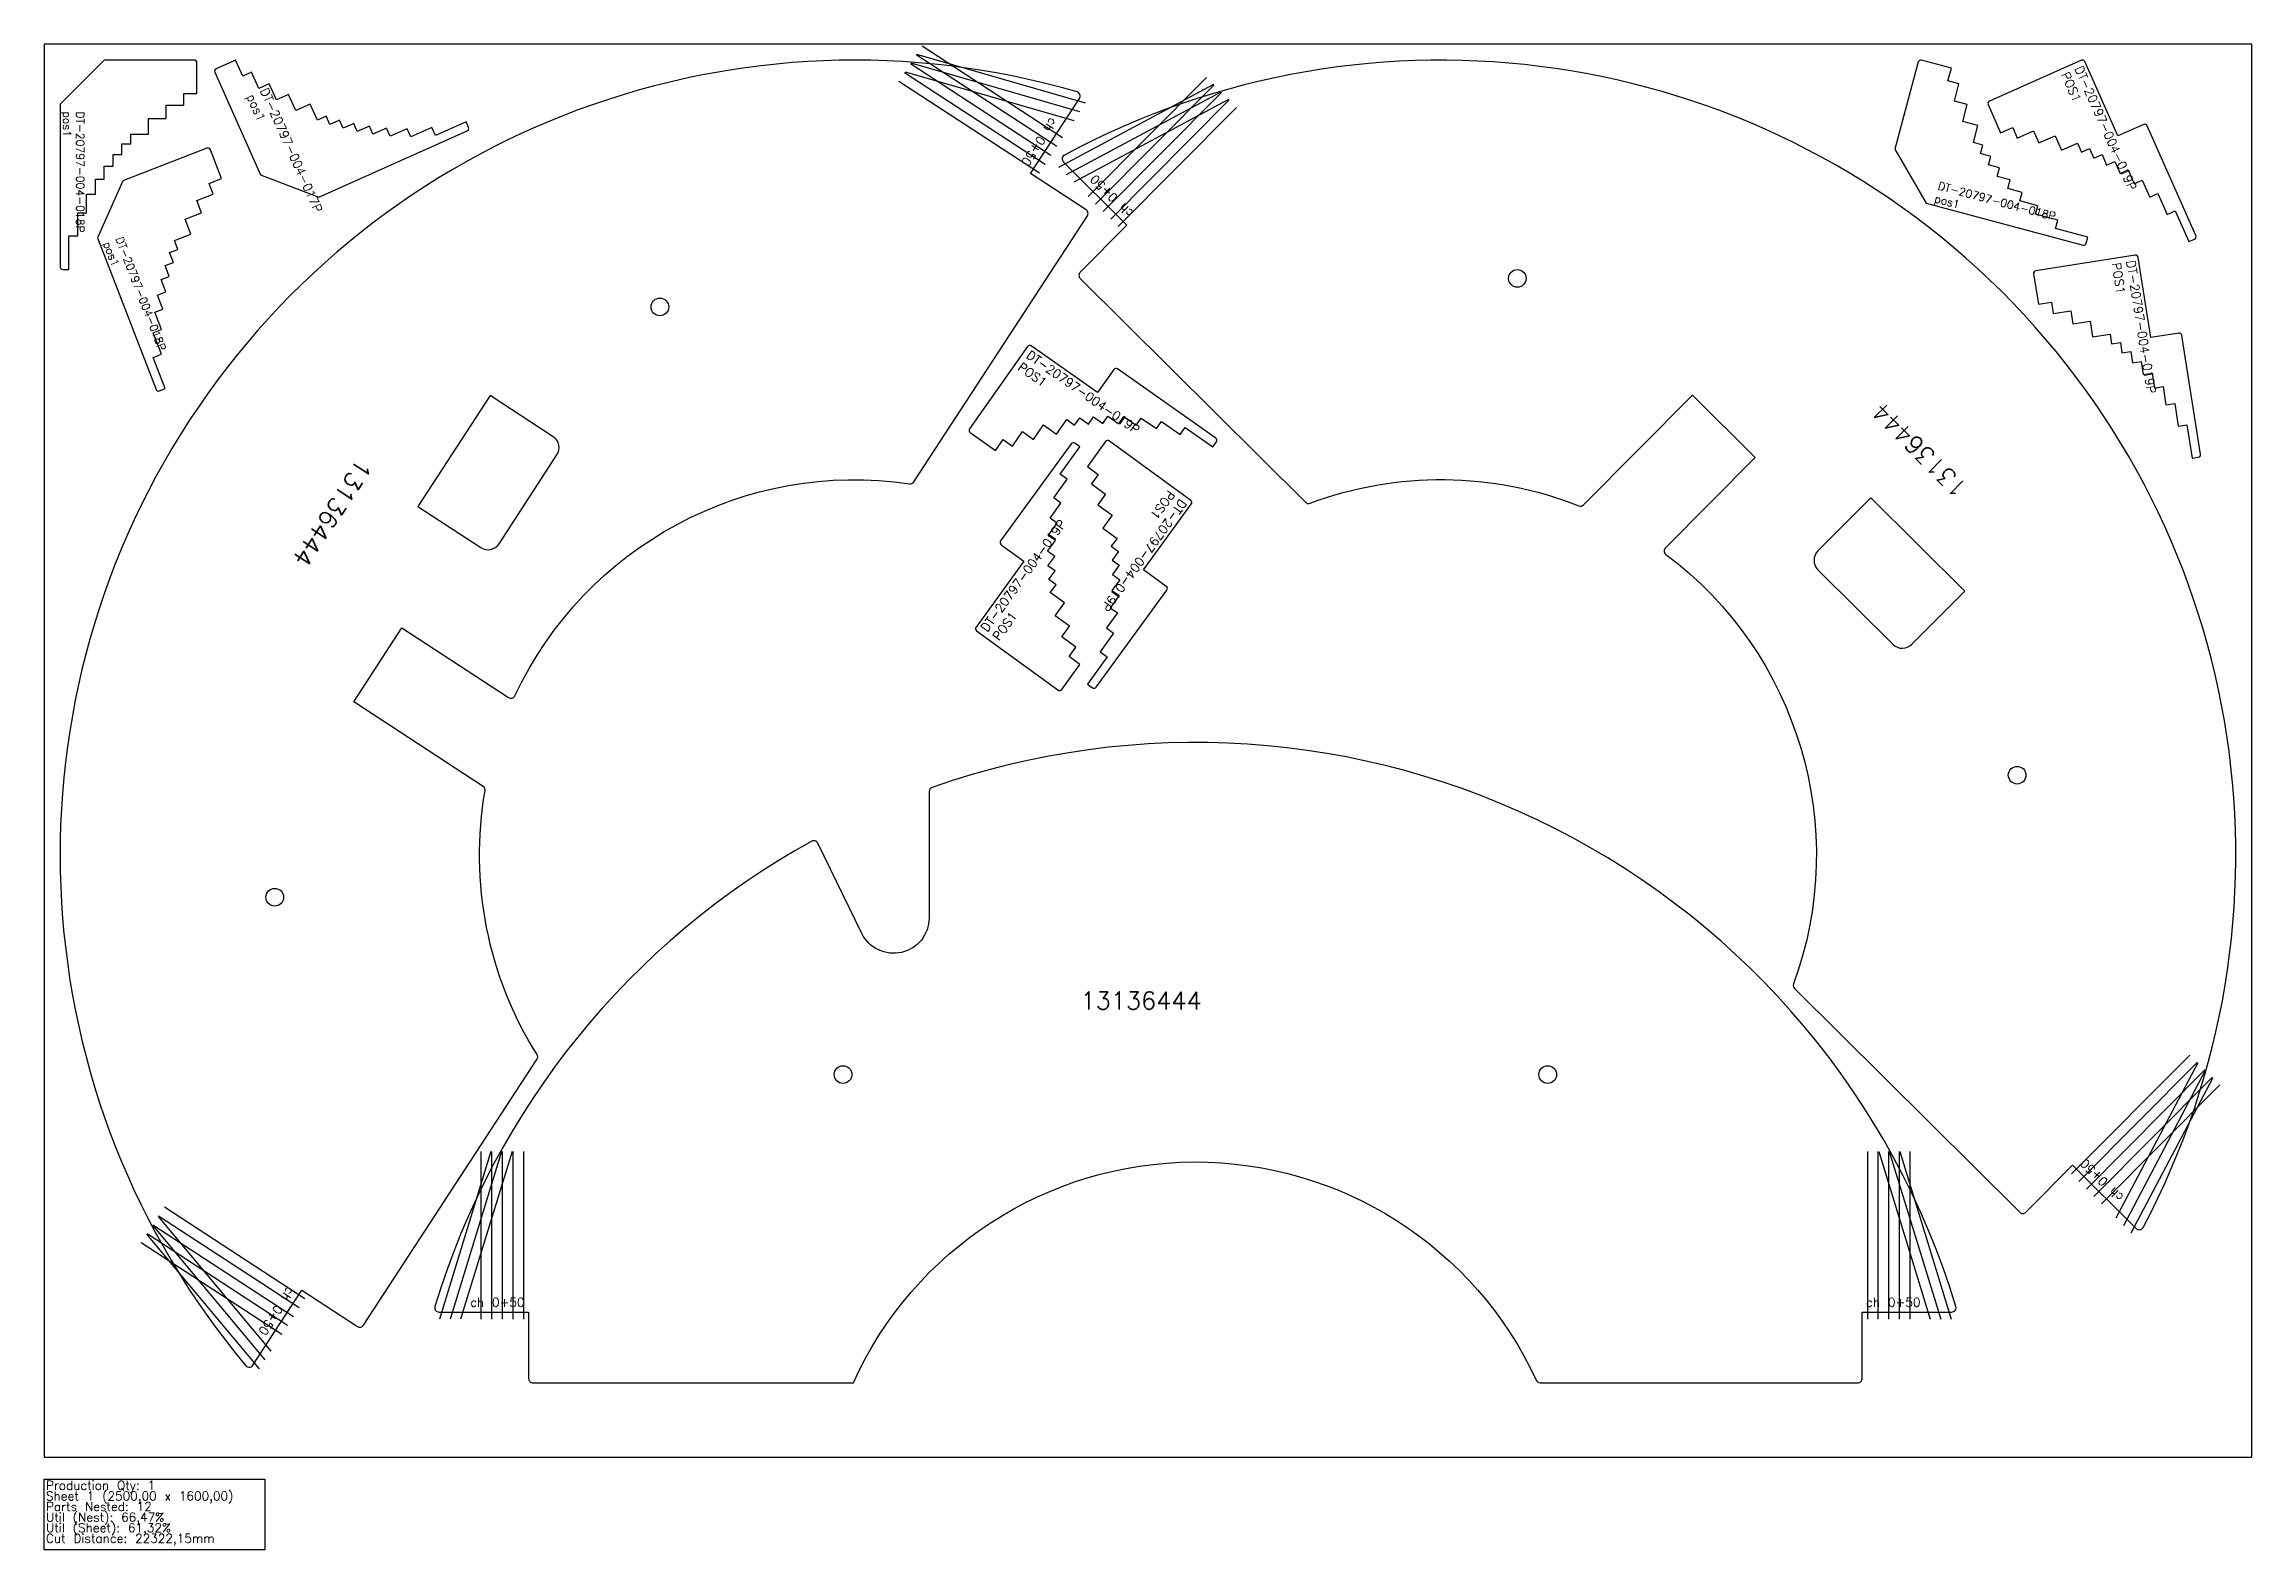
# Model space of a CAD drawing. Header units: millimetres. Extents: x 7840 to 10340, y -105 to 1600.
import ezdxf

# ---------------------------------------------------------------- set-up
doc = ezdxf.new("R2010")
doc.units = ezdxf.units.MM
for name, color, linetype in [('13136444', 7, 'Continuous'), ('Chanfro', 7, 'Continuous'), ('DT-20797-004-017P', 7, 'Continuous'), ('DT-20797-004-018P', 7, 'Continuous'), ('DT-20797-004-019P', 7, 'Continuous'), ('sheet', 24, 'Continuous'), ('Stats', 7, 'Continuous'), ('Texto', 7, 'Continuous')]:
    doc.layers.add(name, color=color, linetype=linetype)
doc.styles.get("Standard").update_dxf_attribs({"font": 'txt.shx'})

msp = doc.modelspace()

# ---------------------------------------------------------------- linework, layer by layer
at = {"layer": '13136444', "color": 1}
for points in [[(8824.9, 1104.5), (9021.4, 1405.6, 0.414214), (9019.9, 1412.5), (8957.1, 1453.5), (9012.5, 1538.4, 0.503429), (9009.8, 1545.9, 0.741474), (8068.5, 103.5, 0.503429), (8076.5, 104), (8132, 188.9), (8194.8, 147.9, 0.414214), (8201.7, 149.4), (8398.1, 450.4, 0.292674), (8398.2, 455.8, -0.185184), (8339.3, 754.5, 0.299597), (8337.2, 759.5), (8190.6, 855.2), (8245.2, 938.9), (8366, 860.1, 0.455837), (8373.2, 862.2, -0.331079), (8820, 1102.3, 0.292674)], [(9066.2, 1395), (9013.3, 1341.8, 0.414214), (9013.4, 1334.7), (9268.3, 1081.3, 0.292674), (9273.6, 1080.2, -0.185184), (9578, 1077.2, 0.299597), (9583.3, 1078.3), (9706.7, 1202.5), (9777.7, 1132), (9676, 1029.7, 0.455837), (9676.5, 1022.2, -0.331079), (9821.1, 535.9, 0.292674), (9822.2, 530.7), (10077.2, 277.2, 0.414214), (10084.3, 277.3), (10137.1, 330.5), (10209, 259, 0.503429), (10217, 260.2, 0.741474), (8995.5, 1474.4, 0.503429), (8994.3, 1466.5)], [(8345.2, 1202), (8263.3, 1076.4), (8334.5, 1029.9, 0.414214), (8355.2, 1034.3), (8420.8, 1134.8, 0.414214), (8416.4, 1155.5)], [(9908.6, 1086.4), (9848.7, 1026.1, 0.414214), (9848.7, 1004.9), (9933.8, 920.3, 0.414214), (9955.1, 920.4), (10015, 980.6)], [(8842.2, 753.7), (8842.2, 610.5, -0.79517), (8766, 593.1), (8716.1, 695.2, 0.428684), (8709.2, 697.4, 0.195504), (8282.5, 170.6, 0.503429), (8287.3, 164.2), (8388.7, 164.2), (8388.7, 89.2, 0.414214), (8393.7, 84.2), (8756.4, 84.2, -0.642838), (9529.7, 87.1, 0.292674), (9534.2, 84.2), (9893.7, 84.2, 0.414214), (9898.7, 89.2), (9898.7, 164.2), (10000.1, 164.2, 0.503429), (10004.9, 170.6, 0.426829), (8845.6, 758.4, 0.318445)]]:
    msp.add_lwpolyline(points, format="xyb", close=True, dxfattribs=at)
for centre in [(9508.3, 1334.8), (8537.3, 1302.4), (10074.3, 772.2), (8101.2, 634), (8744.7, 433.2), (9542.7, 433.2)]:
    msp.add_circle(centre, 10, dxfattribs=at)
at = {"layer": 'Chanfro', "color": 1}
for p, q in [((8821.1, 1578.1), (8980.2, 1474.2)), ((8821.5, 1578.7), (9012.5, 1523.7)), ((8827.7, 1588.1), (8986.8, 1484.3)), ((8828.1, 1588.8), (9019, 1533.7)), ((8834.2, 1598.2), (8993.3, 1494.3)), ((8808, 1558), (8967.1, 1454.1)), ((8814.5, 1568), (8973.7, 1464.2)), ((8815, 1568.7), (9005.9, 1513.6)), ((9164.2, 1554.2), (8988.9, 1460.5)), ((9156.2, 1562.1), (9022.3, 1427.4)), ((9164.7, 1553.7), (9030.8, 1418.9)), ((9172.7, 1545.8), (8997.5, 1452.1)), ((9181.2, 1537.3), (9006, 1443.6)), ((9173.3, 1545.2), (9039.3, 1410.5)), ((9181.8, 1536.8), (9047.8, 1402)), ((9190.3, 1528.3), (9056.3, 1393.6)), ((10269.7, 455.3), (10135.7, 320.6)), ((10278.2, 446.8), (10144.3, 312.1)), ((10286.7, 438.4), (10152.8, 303.6)), ((10295.2, 429.9), (10161.3, 295.2)), ((10278.8, 446.3), (10186.1, 270.5)), ((10287.3, 437.8), (10194.6, 262)), ((10295.8, 429.4), (10203.1, 253.6)), ((10303.7, 421.5), (10169.8, 286.7)), ((8345.9, 346.2), (8287.7, 156.2)), ((8357.9, 346.2), (8299.7, 156.2)), ((8369.9, 346.2), (8311.7, 156.2)), ((8334.7, 346.2), (8334.7, 156.2)), ((8346.7, 346.2), (8346.7, 156.2)), ((8358.7, 346.2), (8358.7, 156.2)), ((8370.7, 346.2), (8370.7, 156.2)), ((8382.7, 346.2), (8382.7, 156.2)), ((9904.7, 346.2), (9904.7, 156.2)), ((9916.7, 346.2), (9916.7, 156.2)), ((9917.5, 346.2), (9975.7, 156.2)), ((9928.7, 346.2), (9928.7, 156.2)), ((9929.5, 346.2), (9987.7, 156.2)), ((9940.7, 346.2), (9940.7, 156.2)), ((9941.5, 346.2), (9999.7, 156.2)), ((9952.7, 346.2), (9952.7, 156.2)), ((7976.3, 283.3), (8135.4, 179.5)), ((7956.1, 252.5), (8083.5, 99.9)), ((7956.6, 253.2), (8115.7, 149.4)), ((7962.7, 262.6), (8090, 110)), ((7963.1, 263.2), (8122.3, 159.4)), ((7969.3, 272.6), (8096.6, 120)), ((7969.7, 273.3), (8128.8, 169.5)), ((7950, 243.1), (8109.1, 139.3))]:
    msp.add_line(p, q, dxfattribs=at)
at = {"layer": 'DT-20797-004-017P', "color": 1}
msp.add_lwpolyline([(8189.2, 1509.5), (8178.7, 1504.9), (8174.6, 1514), (8163.7, 1509.1), (8159.6, 1518.3), (8149.5, 1513.8), (8141.4, 1532.1), (8125, 1524.7), (8116.8, 1543), (8103.1, 1536.9), (8095, 1555.2), (8083.1, 1549.9), (8075, 1568.2), (8064.9, 1563.7), (8056.8, 1582), (8034.9, 1572.2, 0.414214), (8033.4, 1568.3), (8085, 1452.2), (8151, 1426.9), (8319.1, 1501.7, 0.414214), (8320.6, 1505.7), (8317.8, 1512), (8283.1, 1496.6), (8279, 1505.7), (8255.3, 1495.2), (8251.2, 1504.3), (8232, 1495.8), (8227.9, 1504.9), (8212.4, 1498), (8208.3, 1507.1), (8194.6, 1501), (8190.6, 1510.2)], format="xyb", close=True, dxfattribs=at)
at = {"layer": 'DT-20797-004-018P', "color": 1}
for points in [[(7908.1, 1582), (7858.1, 1532), (7858.1, 1348, 0.414214), (7861.1, 1345), (7868.1, 1345), (7868.1, 1383), (7878.1, 1383), (7878.1, 1409), (7888.1, 1409), (7888.1, 1430), (7898.1, 1430), (7898.1, 1447), (7908.1, 1447), (7908.1, 1462), (7918.1, 1462), (7918.1, 1475), (7928.1, 1475), (7928.1, 1487), (7938.1, 1487), (7938.1, 1498), (7958.1, 1498), (7958.1, 1516), (7978.1, 1516), (7978.1, 1531), (7998.1, 1531), (7998.1, 1544), (8013.1, 1544), (8013.1, 1579, 0.414214), (8010.1, 1582)], [(9935.9, 1481.2), (9971.2, 1420), (10149, 1372.4, 0.414214), (10152.6, 1374.5), (10154.4, 1381.3), (10117.7, 1391.1), (10120.3, 1400.7), (10095.2, 1407.5), (10097.8, 1417.1), (10077.5, 1422.6), (10080.1, 1432.2), (10063.7, 1436.6), (10066.3, 1446.3), (10051.8, 1450.2), (10054.4, 1459.8), (10041.8, 1463.2), (10044.4, 1472.9), (10032.8, 1476), (10035.4, 1485.6), (10024.8, 1488.5), (10029.9, 1507.8), (10012.6, 1512.4), (10017.7, 1531.8), (10003.2, 1535.6), (10008.4, 1555), (9995.9, 1558.3), (9999.8, 1572.8), (9965.9, 1581.9, 0.414214), (9962.3, 1579.8)], [(7929.3, 1445.4), (7900.6, 1380.8), (7966.8, 1209.1, 0.414214), (7970.6, 1207.4), (7977.2, 1209.9), (7963.5, 1245.3), (7972.8, 1248.9), (7963.5, 1273.2), (7972.8, 1276.8), (7965.3, 1296.4), (7974.6, 1300), (7968.5, 1315.8), (7977.8, 1319.4), (7972.4, 1333.4), (7981.7, 1337), (7977.1, 1349.2), (7986.4, 1352.8), (7982.1, 1363.9), (7991.4, 1367.5), (7987.5, 1377.8), (8006.1, 1385), (7999.6, 1401.8), (8018.3, 1409), (8012.9, 1423), (8031.6, 1430.2), (8026.9, 1442.3), (8040.9, 1447.7), (8028.3, 1480.4, 0.414214), (8024.4, 1482.1)]]:
    msp.add_lwpolyline(points, format="xyb", close=True, dxfattribs=at)
at = {"layer": 'DT-20797-004-019P', "color": 1}
for points in [[(10268.8, 1376.4), (10275.2, 1379.3, 0.414214), (10276.7, 1383.2), (10221.6, 1507.5, 0.414214), (10217.6, 1509.1), (10188.3, 1496.1), (10151, 1580.2, 0.414214), (10147.1, 1581.7), (10042.9, 1535.5, 0.414214), (10041.4, 1531.5), (10055.5, 1499.5), (10069.3, 1505.6), (10074.5, 1493.7), (10092.8, 1501.8), (10098.9, 1488.1), (10117.2, 1496.2), (10124.5, 1479.8), (10142.8, 1487.9), (10147.2, 1477.8), (10156.4, 1481.9), (10161.2, 1470.9), (10170.4, 1475), (10175.6, 1463.1), (10184.8, 1467.1), (10190.9, 1453.4), (10200, 1457.5), (10206.9, 1441.9), (10216, 1446), (10224.5, 1426.8), (10233.7, 1430.9), (10244.2, 1407.1), (10253.4, 1411.2)], [(10272.5, 1131.3), (10279.4, 1132.4, 0.414214), (10281.9, 1135.8), (10260.8, 1270.2, 0.414214), (10257.4, 1272.7), (10225.8, 1267.7), (10211.5, 1358.6, 0.414214), (10208.1, 1361.1), (10095.4, 1343.4, 0.414214), (10092.9, 1340), (10098.4, 1305.4), (10113.2, 1307.8), (10115.2, 1294.9), (10135, 1298), (10137.3, 1283.2), (10157, 1286.3), (10159.8, 1268.5), (10179.6, 1271.6), (10181.3, 1260.8), (10191.2, 1262.3), (10193, 1250.4), (10202.9, 1252), (10204.9, 1239.2), (10214.8, 1240.7), (10217.1, 1225.9), (10227, 1227.4), (10229.7, 1210.6), (10239.5, 1212.2), (10242.8, 1191.5), (10252.7, 1193), (10256.7, 1167.3), (10266.6, 1168.9)], [(9163.4, 1144.1), (9167.5, 1149.8, 0.414214), (9166.7, 1154), (9055.5, 1232.3, 0.414214), (9051.3, 1231.5), (9032.9, 1205.4), (8957.7, 1258.3, 0.414214), (8953.5, 1257.6), (8887.9, 1164.3, 0.414214), (8888.6, 1160.2), (8917.2, 1140), (8925.9, 1152.3), (8936.5, 1144.8), (8948, 1161.2), (8960.3, 1152.5), (8971.8, 1168.9), (8986.5, 1158.5), (8998, 1174.9), (9007, 1168.6), (9012.8, 1176.7), (9022.6, 1169.8), (9028.3, 1178), (9039, 1170.5), (9044.7, 1178.7), (9057, 1170.1), (9062.7, 1178.2), (9076.6, 1168.5), (9082.4, 1176.6), (9099.6, 1164.6), (9105.3, 1172.7), (9126.6, 1157.8), (9132.3, 1166)], [(9021.5, 875.4), (9027.1, 871.3, 0.414214), (9031.3, 871.9), (9111.4, 981.8, 0.414214), (9110.8, 986), (9084.9, 1004.9), (9139.1, 1079.2, 0.414214), (9138.4, 1083.4), (9046.3, 1150.6, 0.414214), (9042.1, 1149.9), (9021.5, 1121.6), (9033.6, 1112.8), (9026, 1102.3), (9042.1, 1090.5), (9033.3, 1078.4), (9049.4, 1066.6), (9038.8, 1052), (9055, 1040.3), (9048.5, 1031.4), (9056.6, 1025.5), (9049.6, 1015.8), (9057.6, 1009.9), (9050, 999.4), (9058.1, 993.5), (9049.2, 981.4), (9057.3, 975.5), (9047.3, 961.7), (9055.4, 955.9), (9043, 938.9), (9051.1, 933), (9035.8, 912), (9043.9, 906.1)], [(9012.9, 1143.9), (9007.3, 1148, 0.414214), (9003.1, 1147.3), (8923, 1037.4, 0.414214), (8923.7, 1033.2), (8949.5, 1014.4), (8895.4, 940, 0.414214), (8896, 935.8), (8988.1, 868.7, 0.414214), (8992.3, 869.3), (9012.9, 897.6), (9000.8, 906.5), (9008.5, 917), (8992.3, 928.7), (9001.1, 940.9), (8985, 952.6), (8995.6, 967.2), (8979.4, 979), (8985.9, 987.9), (8977.8, 993.8), (8984.9, 1003.5), (8976.8, 1009.3), (8984.5, 1019.8), (8976.4, 1025.7), (8985.2, 1037.9), (8977.1, 1043.7), (8987.1, 1057.5), (8979.1, 1063.4), (8991.4, 1080.3), (8983.3, 1086.2), (8998.7, 1107.3), (8990.6, 1113.1)]]:
    msp.add_lwpolyline(points, format="xyb", close=True, dxfattribs=at)
at = {"layer": 'sheet', "color": 7}
msp.add_lwpolyline([(7840.1, 0), (10340.1, 0), (10340.1, 1600), (7840.1, 1600)], close=True, dxfattribs=at)
at = {"layer": 'Stats', "color": 151}
msp.add_lwpolyline([(7840.1, -25), (8090.1, -25), (8090.1, -105), (7840.1, -105), (7840.1, -25)], close=True, dxfattribs=at)

# ---------------------------------------------------------------- texts
at = {"layer": 'Chanfro', "color": 1, "char_height": 10, "width": 180.473}
for insert, attachment_point, rotation in [((8946.1, 1466.1), 9, 236.8745), ((9074.3, 1409.6), 7, 135.1709), ((10151.7, 338.7), 9, 135.1709), ((8116, 193.9), 7, 236.8745)]:
    msp.add_mtext('\\pt180;ch 0+50', dxfattribs=dict(at, insert=insert, attachment_point=attachment_point, rotation=rotation))
for insert, attachment_point in [((8384.1, 180.3), 3), ((9903.2, 180.3), 1)]:
    msp.add_mtext('\\pt180;ch 0+50', dxfattribs=dict(at, insert=insert, attachment_point=attachment_point))
at = {"layer": 'Stats', "color": 60}
for s, p in [('Sheet 1 (2500,00 x 1600,00)', (7842.1, -49)), ('Production Qty: 1', (7842.1, -37)), ('Parts Nested: 12', (7842.1, -61)), ('Util (Nest): 66,47%', (7842.1, -73)), ('Util (Sheet): 61,32%', (7842.1, -85)), ('Cut Distance: 22322,15mm', (7842.1, -97))]:
    msp.add_text(s, height=10, dxfattribs=at).set_placement(p)
at = {"layer": 'Texto', "color": 1, "attachment_point": 1}
for s, insert, char_height, width, rotation in [('DT-20797-004-019P\\PPOS1', (10148.2, 1576.6), 10, 57.571, 293.9213), ('DT-20797-004-017P pos1', (8093.5, 1551.6), 10, 111.718, 293.991), ('DT-20797-004-018P\\Ppos1', (7885.5, 1523.9), 9, 98.498, 270), ('DT-20797-004-018P\\Ppos1', (9986.2, 1444.4), 9, 98.498, 345), ('DT-20797-004-018P\\Ppos1', (7929.1, 1383), 9, 98.498, 291.0787), ('DT-20797-004-019P\\PPOS1', (10207.8, 1355.9), 10, 57.571, 278.9213), ('DT-20797-004-019P\\PPOS1', (8957.1, 1253.8), 10, 57.571, 324.8679), ('13136444', (10005.5, 1084.7), 20, 299.624, 135.1709), ('13136444', (8212.4, 1121.2), 20, 299.624, 236.8745), ('DT-20797-004-019P\\PPOS1', (9134.6, 1079.9), 10, 57.571, 233.9213), ('DT-20797-004-019P\\PPOS1', (8899.9, 939.4), 10, 57.571, 53.9213)]:
    msp.add_mtext(s, dxfattribs=dict(at, insert=insert, char_height=char_height, width=width, rotation=rotation))
at = {"layer": 'Texto', "color": 1, "insert": (9013.7, 526.9), "char_height": 20, "width": 299.624, "attachment_point": 1}
msp.add_mtext('13136444', dxfattribs=at)

doc.saveas('drawing.dxf')
